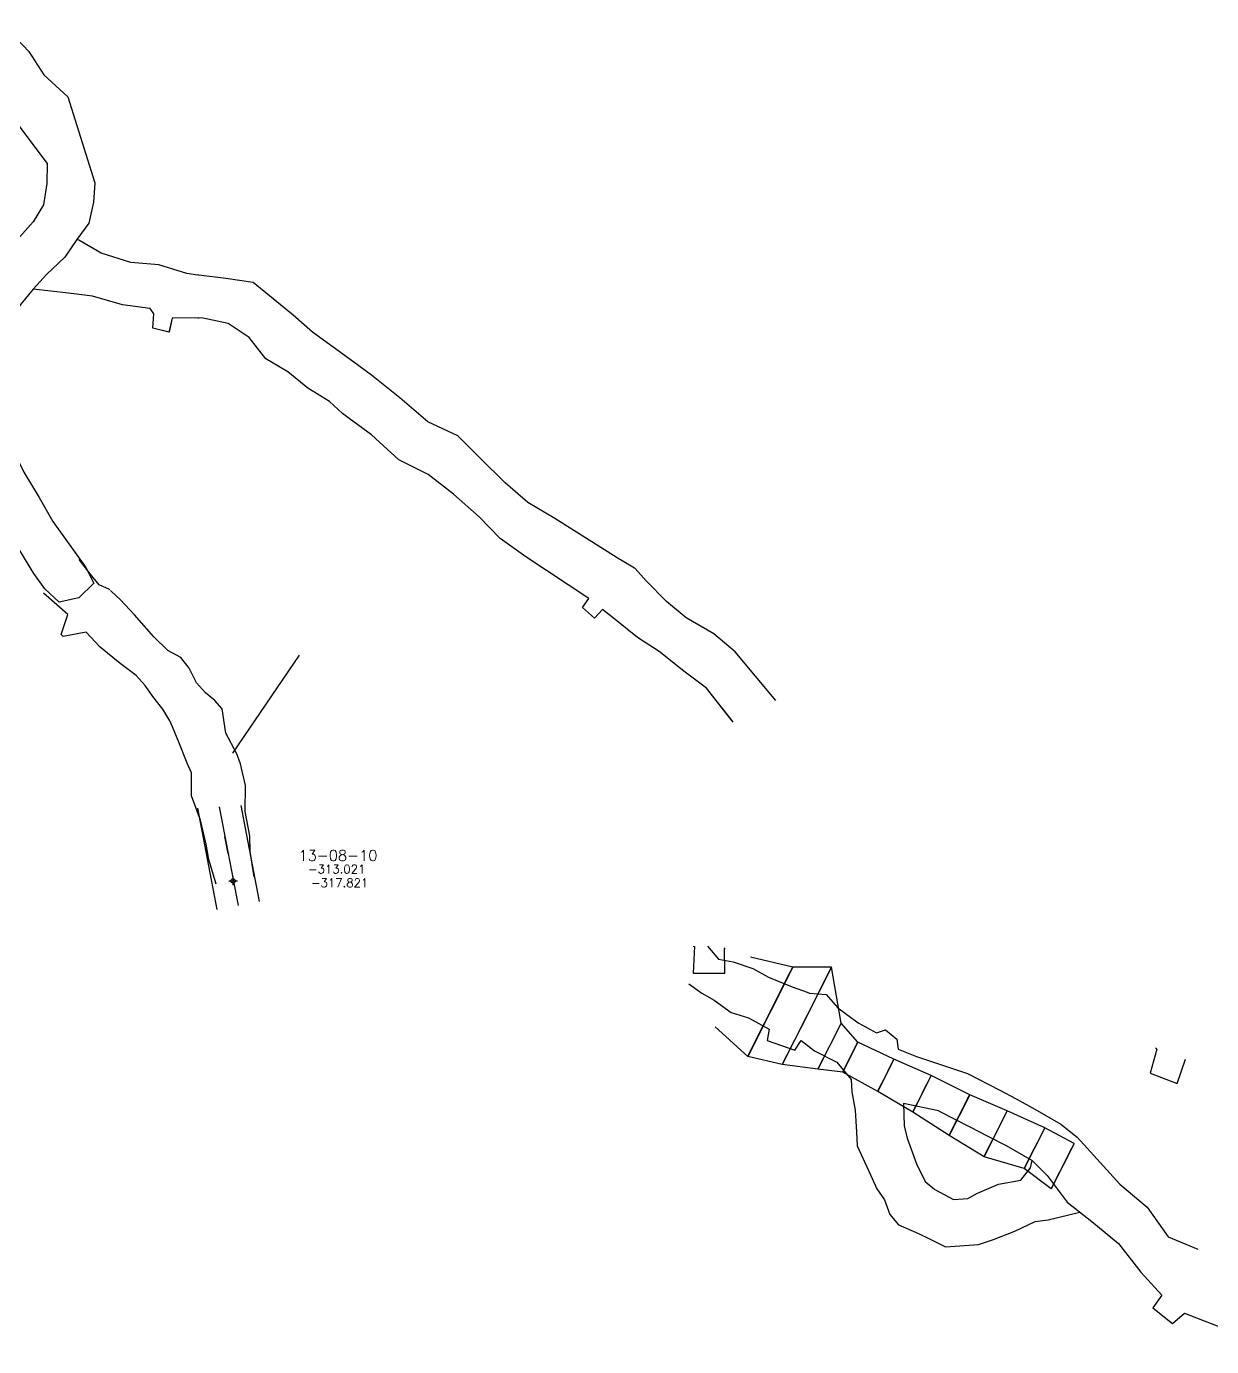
# Model space of a CAD drawing. Extents: x 9357 to 21428, y 9501 to 100038.
# Drawn here: x 10526 to 10664.2, y 9955.3 to 10109.2 of the extents above; entities that cross this region are included whole.
import ezdxf
from ezdxf.enums import TextEntityAlignment as Align

# ---------------------------------------------------------------- set-up
doc = ezdxf.new("R2010")
doc.units = 0
doc.header["$LTSCALE"] = 1.25
doc.header["$MEASUREMENT"] = 0
doc.header["$PDMODE"] = 34
doc.header["$PDSIZE"] = 0.5
doc.layers.get('0').update_dxf_attribs({"linetype": 'CONTINUOUS'})
for name, color, linetype in [('ABAJO', 7, 'CONTINUOUS'), ('ARRIBA', 7, 'CONTINUOUS'), ('F-340-7756-E', 241, 'CONTINUOUS'), ('R-270-8326-SW-SCR', 220, 'CONTINUOUS'), ('SEC', 7, 'CONTINUOUS')]:
    doc.layers.add(name, color=color, linetype=linetype)
doc.styles.add('ROMAND', font='romand.shx')
doc.styles.add('ROMANS', font='romans')

# ---------------------------------------------------------------- blocks, each defined once
blk = doc.blocks.new('F2')
blk.add_point((0, 0))
at = {"style": 'ROMAND'}
for tag, height, p in [('NOMBRE', 1.25, (0.2, 6.62)), ('CIELO', 1, (0.14, 4.62)), ('PISO', 1, (0.14, 3.25))]:
    blk.add_attdef(tag, text='', height=height, dxfattribs=at).set_placement(p, align=Align.CENTER)
at = {"style": 'ROMANS', "flags": 1}
for tag, p in [('MINA', (-0.07, -3.26)), ('LOCALIZACION', (-0.07, -4.93)), ('ESTRUCTURA', (-0.07, -6.62)), ('NIVEL', (-0.07, -8.29)), ('OBRA', (-0.07, -10.12)), ('FECHA', (-0.07, -11.79)), ('ATRAS', (-0.07, -13.48)), ('TOPOGRAFO', (2.67, -15.3))]:
    blk.add_attdef(tag, text='', height=1.25, dxfattribs=at).set_placement(p, align=Align.CENTER)

msp = doc.modelspace()

# ---------------------------------------------------------------- linework, layer by layer
at = {"color": 11}
for points in [[(10546.01, 10075.19), (10546.15, 10075.19)], [(10603.78, 10001.97), (10603.93, 10001.92), (10603.79, 9998.84), (10607.45, 9998.82), (10607.43, 10001.66), (10607.51, 10001.77)], [(10657.7, 9990.1), (10657.86, 9989.97), (10657.05, 9987.17), (10660.2, 9985.97), (10661.19, 9988.81)]]:
    msp.add_lwpolyline(points, dxfattribs=at)
at = {"color": 2}
for points, elevation in [([(10532.41, 10042.85), (10532.41, 10042.85)], -308.18), ([(10549.54, 10012.77), (10549.16, 10014.77)], -309.95)]:
    msp.add_lwpolyline(points, dxfattribs=dict(at, elevation=elevation))
at = {"color": 11}
for points, elevation in [([(10557.83, 10035.9), (10550.04, 10024.46)], -308.18), ([(10646.23, 9973.5), (10646.23, 9973.5)], -273.94)]:
    msp.add_lwpolyline(points, dxfattribs=dict(at, elevation=elevation))
at = {"color": 3}
for points in [[(10545.99, 10018.07), (10548.24, 10006.23)], [(10551.02, 10018.36), (10553.16, 10007.17)]]:
    msp.add_lwpolyline(points, dxfattribs=at)
at = {"color": 1, "elevation": -310.5}
msp.add_lwpolyline([(10548.51, 10018.21), (10550.7, 10006.7)], dxfattribs=at)
at = {"layer": 'ABAJO', "color": 5}
for points in [[(10648.2, 9978.95, -282.17), (10644.77, 9980.79, -282.32), (10640.39, 9982.78, -282.38), (10636.02, 9984.65, -282.54), (10631.54, 9986.91, -282.8), (10627.18, 9988.78, -282.85), (10622.98, 9990.79, -283.11), (10621.04, 9993, -283.14), (10619.9, 9999.51, -283.19), (10615.4, 9999.54, -283.24), (10610.45, 10000.7, -283.5)], [(10645.54, 9973.68, -282.17), (10642.38, 9976.06, -282.32), (10637.69, 9977.42, -282.38), (10633.63, 9979.92, -282.54), (10629.37, 9982.63, -282.8), (10625.29, 9985.03, -282.85), (10621.22, 9987.3, -283.11), (10618.33, 9987.64, -283.14), (10614.17, 9988.17, -283.19), (10610.13, 9989.1, -283.24), (10606.35, 9992.57, -283.5)]]:
    msp.add_polyline3d(points, dxfattribs=at)
at = {"layer": 'ARRIBA', "color": 5}
for points in [[(10648.2, 9978.95, -278.57), (10644.77, 9980.79, -279.02), (10640.39, 9982.78, -279.28), (10636.02, 9984.65, -278.14), (10631.54, 9986.91, -278.5), (10627.18, 9988.78, -279.15), (10622.98, 9990.79, -278.71), (10621.04, 9993, -278.34), (10619.9, 9999.51, -280.09), (10615.4, 9999.54, -279.94), (10610.45, 10000.7, -281)], [(10645.54, 9973.68, -278.57), (10642.38, 9976.06, -279.02), (10637.69, 9977.42, -279.28), (10633.63, 9979.92, -278.14), (10629.37, 9982.63, -278.5), (10625.29, 9985.03, -279.15), (10621.22, 9987.3, -278.71), (10618.33, 9987.64, -278.34), (10614.17, 9988.17, -280.09), (10610.13, 9989.1, -279.94), (10606.35, 9992.57, -281)]]:
    msp.add_polyline3d(points, dxfattribs=at)
at = {"layer": 'F-340-7756-E', "color": 11}
for points in [[(10605.44, 10001.97, -270.85), (10606.74, 10000.44, -270.73), (10608.45, 10000.16, -270.71), (10610.74, 9999.37, -270.98), (10612.56, 9998.36, -271.16)], [(10605.44, 10001.97, -274.95), (10606.74, 10000.44, -274.93), (10608.45, 10000.16, -274.91), (10610.74, 9999.37, -274.88), (10612.56, 9998.36, -274.86)], [(10603.27, 9997.58, -270.85), (10604.8, 9996.49, -270.73), (10606.24, 9995.67, -270.71), (10608.22, 9994.25, -270.98), (10610.22, 9993.61, -271.16)], [(10603.27, 9997.58, -274.95), (10604.8, 9996.49, -274.93), (10606.24, 9995.67, -274.91), (10608.22, 9994.25, -274.88), (10610.22, 9993.61, -274.86)], [(10612.56, 9998.36, -271.16), (10612.56, 9998.36, -271.16), (10615.33, 9997.23, -270.77), (10617.06, 9996.62, -270.89), (10617.33, 9996.48, -270.87), (10619.3, 9996.32, -271.09), (10620.65, 9994.78, -270.9), (10623.03, 9993.03, -271.16), (10625.16, 9991.86, -271.24), (10626.19, 9992.21, -271.13)], [(10612.56, 9998.36, -274.86), (10612.56, 9998.36, -274.86), (10615.33, 9997.23, -274.97), (10617.06, 9996.62, -274.89), (10617.33, 9996.48, -274.87), (10619.3, 9996.32, -274.79), (10620.65, 9994.78, -274.7), (10623.03, 9993.03, -274.56), (10625.16, 9991.86, -274.44), (10626.19, 9992.21, -274.4)], [(10610.22, 9993.61, -271.16), (10610.22, 9993.61, -271.16), (10612.65, 9992.31, -270.77), (10612.42, 9990.99, -270.89), (10615.62, 9989.84, -270.87), (10616.37, 9990.96, -271.09), (10617.91, 9989.78, -270.9), (10620.54, 9988.46, -271.16), (10622.19, 9986.42, -271.24), (10622.27, 9985.01, -271.13)], [(10610.22, 9993.61, -274.86), (10610.22, 9993.61, -274.86), (10612.65, 9992.31, -274.97), (10612.42, 9990.99, -274.89), (10615.62, 9989.84, -274.87), (10616.37, 9990.96, -274.79), (10617.91, 9989.78, -274.7), (10620.54, 9988.46, -274.56), (10622.19, 9986.42, -274.44), (10622.27, 9985.01, -274.4)], [(10626.19, 9992.21, -274.4), (10627.51, 9991.14, -274.84), (10627.67, 9989.97, -274.87), (10629.8, 9989.12, -274.7), (10635.77, 9987.12, -272.51)], [(10626.19, 9992.21, -271.13), (10627.51, 9991.14, -271.24), (10627.67, 9989.97, -271.07), (10629.8, 9989.12, -270.4), (10635.77, 9987.12, -269.01)], [(10635.77, 9987.12, -269.01), (10639.52, 9985.19, -269.15), (10641.44, 9984.19, -269.23), (10643.63, 9982.97, -269.12), (10646.66, 9981.23, -269.24), (10648.57, 9979.72, -269.23), (10651.22, 9976.77, -269.36), (10653.54, 9974.23, -269.39), (10656.7, 9971.55, -269.44), (10659.18, 9968.08, -269.18), (10662.61, 9966.65, -268.91), (10662.61, 9966.65, -268.91), (10662.61, 9966.65, -268.91), (10662.61, 9966.65, -268.91)], [(10635.77, 9987.12, -272.51), (10639.52, 9985.19, -272.55), (10641.44, 9984.19, -272.53), (10643.63, 9982.97, -272.62), (10646.66, 9981.23, -272.94), (10648.57, 9979.72, -272.93), (10651.22, 9976.77, -273.16), (10653.54, 9974.23, -273.09), (10656.7, 9971.55, -273.04), (10659.18, 9968.08, -273.18), (10662.61, 9966.65, -273.31), (10662.61, 9966.65, -273.31), (10662.61, 9966.65, -273.31), (10662.61, 9966.65, -273.31)], [(10622.27, 9985.01, -274.4), (10622.27, 9985.01, -274.4), (10622.67, 9982.86, -274.49), (10622.82, 9980.29, -274.14)], [(10622.27, 9985.01, -271.13), (10622.27, 9985.01, -271.13), (10622.67, 9982.86, -269.99), (10622.82, 9980.29, -270.24)], [(10632.37, 9982.79, -272.51), (10632.37, 9982.79, -272.51), (10632.37, 9982.79, -272.51), (10628.32, 9983.62, -274.49), (10628.37, 9981.03, -274.14)], [(10632.37, 9982.79, -269.01), (10632.37, 9982.79, -269.01), (10632.37, 9982.79, -269.01), (10628.32, 9983.62, -269.99), (10628.37, 9981.03, -270.24)], [(10632.37, 9982.79, -269.01), (10636.12, 9980.87, -269.15), (10638.04, 9979.86, -269.23), (10640.29, 9978.73, -269.12), (10643.32, 9976.98, -269.24), (10645.05, 9975.24, -269.23), (10647.37, 9972.14, -269.36), (10650.26, 9969.87, -269.39), (10653.36, 9967.31, -269.44), (10655.96, 9963.99, -269.18), (10658.41, 9961.3, -268.91), (10657.36, 9959.8, -268.87), (10659.66, 9958, -268.88), (10661.08, 9959.2, -269.14)], [(10632.37, 9982.79, -272.51), (10636.12, 9980.87, -272.55), (10638.04, 9979.86, -272.53), (10640.29, 9978.73, -272.62), (10643.32, 9976.98, -272.94), (10645.05, 9975.24, -272.93), (10647.37, 9972.14, -273.16), (10650.26, 9969.87, -273.09), (10653.36, 9967.31, -273.04), (10655.96, 9963.99, -273.18), (10658.41, 9961.3, -273.31), (10657.36, 9959.8, -273.37), (10659.66, 9958, -273.38), (10661.08, 9959.2, -273.43)], [(10628.37, 9981.03, -270.24), (10628.73, 9979.59, -270.37), (10629.8, 9976.6, -270.27), (10630.83, 9974.53, -270.33), (10631.97, 9973.62, -270.25), (10631.97, 9973.62, -270.25)], [(10628.37, 9981.03, -274.14), (10628.73, 9979.59, -274.17), (10629.8, 9976.6, -274.07), (10630.83, 9974.53, -274.03), (10631.97, 9973.62, -274.15), (10631.97, 9973.62, -274.15)], [(10622.82, 9980.29, -270.24), (10622.9, 9978.7, -270.37), (10624.27, 9975.74, -270.27), (10625.19, 9973.67, -270.33), (10626.09, 9972.41, -271.04), (10626.69, 9970.68, -271)], [(10622.82, 9980.29, -274.14), (10622.9, 9978.7, -274.17), (10624.27, 9975.74, -274.07), (10625.19, 9973.67, -274.03), (10626.09, 9972.41, -274.14), (10626.69, 9970.68, -274.03)], [(10636.94, 9973.18, -269.84), (10636.94, 9973.18, -269.84), (10639.39, 9974.23, -269.81), (10641.99, 9974.69, -269.4), (10643.1, 9976.13, -269.17), (10643.32, 9976.98, -269.24)], [(10636.94, 9973.18, -274.14), (10636.94, 9973.18, -274.14), (10639.39, 9974.23, -273.71), (10641.99, 9974.69, -273.4), (10643.1, 9976.13, -273.27), (10643.32, 9976.98, -272.94)], [(10631.97, 9973.62, -270.25), (10631.97, 9973.62, -270.25), (10631.97, 9973.62, -270.25), (10631.97, 9973.62, -270.25), (10634.13, 9972.44, -270.21), (10635.82, 9972.56, -269.98), (10636.94, 9973.18, -269.84)], [(10631.97, 9973.62, -274.15), (10631.97, 9973.62, -274.15), (10631.97, 9973.62, -274.15), (10631.97, 9973.62, -274.15), (10634.13, 9972.44, -274.11), (10635.82, 9972.56, -274.08), (10636.94, 9973.18, -274.14)], [(10626.69, 9970.68, -271), (10627.7, 9969.49, -270.51), (10629.69, 9968.64, -269.98), (10631.01, 9968.01, -270.25), (10633.18, 9966.92, -270.21), (10634.87, 9967.04, -269.98), (10637.04, 9967.18, -269.85)], [(10626.69, 9970.68, -274.03), (10627.7, 9969.49, -274.11), (10629.69, 9968.64, -274.08), (10631.01, 9968.01, -274.15), (10633.18, 9966.92, -274.11), (10634.87, 9967.04, -274.08), (10637.04, 9967.18, -273.85)], [(10637.04, 9967.18, -269.85), (10638.79, 9967.79, -269.84), (10641.27, 9968.74, -269.81), (10643.64, 9969.87, -269.4), (10645.18, 9970.08, -269.17), (10648.88, 9970.96, -269.2)], [(10637.04, 9967.18, -273.85), (10638.79, 9967.79, -274.14), (10641.27, 9968.74, -273.71), (10643.64, 9969.87, -273.4), (10645.18, 9970.08, -273.27), (10648.88, 9970.96, -273.2)], [(10661.08, 9959.2, -269.14), (10661.08, 9959.2, -269.14), (10663.15, 9958.36, -269.44), (10665.89, 9957.32, -269.6), (10669.91, 9956.34, -269.66), (10672.43, 9955.71, -269.43), (10674.94, 9955.3, -268.5)], [(10661.08, 9959.2, -273.43), (10661.08, 9959.2, -273.43), (10663.15, 9958.36, -273.44), (10665.89, 9957.32, -273.4), (10669.91, 9956.34, -273.46), (10672.43, 9955.71, -273.53), (10674.94, 9955.3, -273.3)]]:
    msp.add_polyline3d(points, dxfattribs=at)
at = {"layer": 'R-270-8326-SW-SCR', "elevation": -308.55}
msp.add_lwpolyline([(10540.87, 10038.01), (10538.62, 10040.6)], dxfattribs=at)
at = {"layer": 'R-270-8326-SW-SCR'}
for points in [[(10523.23, 10109.17, -273.18), (10524.85, 10107.78, -271.92), (10526.32, 10106.25, -272.22), (10528.07, 10103.52, -272.15), (10530.86, 10100.97, -271.24)], [(10523.23, 10109.17, -277.8), (10524.85, 10107.78, -277.42), (10526.32, 10106.25, -277.02), (10528.07, 10103.52, -276.55), (10530.86, 10100.97, -276.04)], [(10530.86, 10100.97, -276.04), (10534.01, 10090.93, -275.23), (10533.86, 10088.67, -275), (10533.3, 10086.23, -274.32), (10531.89, 10084.33, -273.97), (10530.51, 10082.27, -273.5), (10528.36, 10080.25, -272.99), (10528.36, 10080.25, -272.99)], [(10530.86, 10100.97, -271.24), (10534.01, 10090.93, -271.53), (10533.86, 10088.67, -271.1), (10533.3, 10086.23, -270.72), (10531.89, 10084.33, -269.97), (10530.51, 10082.27, -269.4), (10528.36, 10080.25, -269.29), (10528.36, 10080.25, -269.29)], [(10524.92, 10097.88, -276.04), (10528.45, 10093.18, -275.23), (10528.39, 10090.88, -275), (10528.02, 10088.37, -274.32), (10526.79, 10086.39, -273.97), (10525.24, 10084.66, -272.99), (10525.24, 10084.66, -272.99)], [(10524.92, 10097.88, -271.24), (10528.45, 10093.18, -271.53), (10528.39, 10090.88, -271.1), (10528.02, 10088.37, -270.72), (10526.79, 10086.39, -269.97), (10525.24, 10084.66, -269.29), (10525.24, 10084.66, -269.29)], [(10528.36, 10080.25, -269.29), (10526.79, 10078.53, -268.85), (10525.36, 10076.78, -268.53), (10523.89, 10074.76, -267.47), (10516.58, 10074.12, -267.38)], [(10528.36, 10080.25, -272.99), (10526.79, 10078.53, -272.65), (10525.36, 10076.78, -272.33), (10523.89, 10074.76, -272.07), (10516.58, 10074.12, -271.42)], [(10519.21, 10066.88, -303.65), (10520.96, 10065.37, -303.78), (10522.42, 10064.05, -303.86), (10523.34, 10062.15, -303.95), (10524.49, 10059.76, -304.14), (10525.71, 10057.2, -304.91), (10527.49, 10054.26, -305.82), (10529.1, 10051.47, -306.2), (10532.96, 10046.11, -307.62), (10533.87, 10044.28, -307.62), (10532.13, 10042.57, -307.62), (10529.83, 10042.05, -307.62), (10528.18, 10043.6, -307.61), (10526.9, 10045.41, -307.12), (10526.44, 10046.11, -306.78), (10523.7, 10050.65, -305.99), (10522.85, 10051.37, -305.82), (10522.15, 10053.47, -305.45), (10520.97, 10054.71, -304.56), (10519.94, 10057.26, -304.22), (10519.01, 10058.57, -303.96), (10518.04, 10060.31, -303.88), (10517.06, 10061.66, -303.81), (10514.04, 10064.04, -303.58)], [(10519.21, 10066.88, -307.76), (10520.96, 10065.37, -307.75), (10522.42, 10064.05, -307.97), (10523.34, 10062.15, -308.2), (10524.49, 10059.76, -308.61), (10525.71, 10057.2, -309.14), (10527.49, 10054.26, -309.86), (10529.1, 10051.47, -310.61), (10532.96, 10046.11, -311.52), (10533.87, 10044.28, -311.73), (10532.13, 10042.57, -311.73), (10529.83, 10042.05, -311.73), (10528.18, 10043.6, -311.49), (10526.9, 10045.41, -311.21), (10526.44, 10046.11, -311.11), (10523.7, 10050.65, -310.09), (10522.85, 10051.37, -309.84), (10522.15, 10053.47, -309.33), (10520.97, 10054.71, -309.02), (10519.94, 10057.26, -308.56), (10519.01, 10058.57, -308.28), (10518.04, 10060.31, -308.05), (10517.06, 10061.66, -307.86), (10514.04, 10064.04, -307.72)], [(10535.76, 10043.49, -311.96), (10535.7, 10043.56, -311.95), (10534.52, 10044.08, -311.87), (10533.44, 10045.37, -311.71), (10532.16, 10047.02, -311.5)], [(10535.76, 10043.49, -308.26), (10535.7, 10043.56, -308.25), (10534.52, 10044.08, -308.27), (10533.44, 10045.37, -308.01), (10532.16, 10047.02, -307.4)], [(10536.94, 10034.92, -308.55), (10534.61, 10036.83, -308.28), (10532.98, 10038.56, -308.02), (10530.29, 10038.06, -308.29), (10530.09, 10038.28, -308.25), (10530.84, 10040.62, -308.27), (10529.58, 10041.74, -308.01), (10528.01, 10043.11, -307.4)], [(10536.94, 10034.92, -312.65), (10534.61, 10036.83, -312.38), (10532.98, 10038.56, -312.22), (10530.29, 10038.06, -311.99), (10530.09, 10038.28, -311.95), (10530.84, 10040.62, -311.87), (10529.58, 10041.74, -311.71), (10528.01, 10043.11, -311.5)], [(10540.87, 10038.01, -312.65), (10538.62, 10040.6, -312.38), (10536.99, 10042.33, -312.22), (10535.9, 10043.34, -311.99), (10535.81, 10043.43, -311.97)], [(10538.62, 10040.6, -308.21), (10538.62, 10040.6, -308.21), (10536.99, 10042.33, -308.02), (10535.9, 10043.34, -308.29), (10535.81, 10043.43, -308.27)], [(10548.85, 10029.64, -309.93), (10548.85, 10029.64, -309.93), (10547.98, 10030.61, -309.41), (10546.89, 10031.51, -309.45), (10545.84, 10032.68, -309.34), (10545, 10034.39, -309.18), (10544.03, 10035.62, -308.58), (10542.51, 10036.43, -308.58), (10540.87, 10038.01, -308.55)], [(10548.85, 10029.64, -314.63), (10548.85, 10029.64, -314.63), (10547.98, 10030.61, -314.81), (10546.89, 10031.51, -314.65), (10545.84, 10032.68, -314.24), (10545, 10034.39, -313.78), (10544.03, 10035.62, -313.48), (10542.51, 10036.43, -313.18), (10540.87, 10038.01, -312.65)], [(10543.05, 10027.52, -310.1), (10543.05, 10027.52, -310.1), (10543.05, 10027.52, -310.1), (10542.73, 10028.23, -309.45), (10541.91, 10029.58, -309.34), (10540.76, 10031.05, -309.18), (10539.86, 10032.34, -308.58), (10538.81, 10033.52, -308.58), (10536.94, 10034.92, -308.55)], [(10543.05, 10027.52, -314.9), (10543.05, 10027.52, -314.9), (10543.05, 10027.52, -314.9), (10542.73, 10028.23, -314.65), (10541.91, 10029.58, -314.24), (10540.76, 10031.05, -313.78), (10539.86, 10032.34, -313.48), (10538.81, 10033.52, -313.18), (10536.94, 10034.92, -312.65)], [(10552.58, 10010.04, -313.02), (10552.12, 10012.99, -312.71), (10552.08, 10014.81, -312.49), (10551.54, 10017.66, -311.99), (10551.57, 10020.71, -311.18), (10550.98, 10023.24, -310.8), (10550.56, 10024.38, -310.52), (10549.29, 10026.78, -309.94), (10548.85, 10029.64, -309.93), (10548.85, 10029.64, -309.93)], [(10552.58, 10010.04, -317.82), (10552.12, 10012.99, -317.91), (10552.08, 10014.81, -317.39), (10551.54, 10017.66, -316.59), (10551.57, 10020.71, -315.88), (10550.98, 10023.24, -315.6), (10550.56, 10024.38, -315.42), (10549.29, 10026.78, -315.14), (10548.85, 10029.64, -314.63), (10548.85, 10029.64, -314.63)], [(10548.16, 10009.2, -317.82), (10547.3, 10012.08, -317.91), (10546.97, 10013.84, -317.39), (10546.33, 10016.67, -316.59), (10545.28, 10019.51, -315.88), (10545.29, 10022.16, -315.6), (10544.77, 10023.28, -315.42), (10543.79, 10025.73, -315.14), (10543.05, 10027.52, -314.9)], [(10548.16, 10009.2, -313.02), (10547.3, 10012.08, -312.71), (10546.97, 10013.84, -312.49), (10546.33, 10016.67, -311.99), (10545.28, 10019.51, -311.18), (10545.29, 10022.16, -310.8), (10544.77, 10023.28, -310.52), (10543.79, 10025.73, -309.94), (10543.05, 10027.52, -310.1)]]:
    msp.add_polyline3d(points, dxfattribs=at)
at = {"layer": 'R-270-8326-SW-SCR', "color": 6}
for points in [[(10544.73, 10080.36, -271.08), (10544.73, 10080.36, -271.08), (10544.73, 10080.36, -271.08), (10541.47, 10081.39, -270.64), (10538.19, 10081.64, -269.59), (10534.73, 10082.73, -269.38), (10532.14, 10084.27, -269.21), (10531.89, 10084.33, -269.97)], [(10544.73, 10080.36, -275.68), (10544.73, 10080.36, -275.68), (10544.73, 10080.36, -275.68), (10541.47, 10081.39, -274.84), (10538.19, 10081.64, -274.39), (10534.73, 10082.73, -273.88), (10532.14, 10084.27, -273.51), (10531.89, 10084.33, -273.97)], [(10566.27, 10068.51, -274.4), (10564.21, 10070.04, -274.17), (10561.79, 10071.78, -273.86), (10559.37, 10073.52, -273.06), (10557.11, 10075.51, -273.26), (10554.79, 10077.41, -273.15), (10552.48, 10079.32, -271.95), (10549.26, 10079.78, -272.05), (10546.14, 10080.19, -271.26), (10546, 10080.16, -271.24), (10544.73, 10080.36, -271.08), (10544.73, 10080.36, -271.08)], [(10566.27, 10068.51, -279), (10564.21, 10070.04, -278.77), (10561.79, 10071.78, -278.56), (10559.37, 10073.52, -278.16), (10557.11, 10075.51, -277.66), (10554.79, 10077.41, -277.25), (10552.48, 10079.32, -276.75), (10549.26, 10079.78, -276.35), (10546.14, 10080.19, -275.96), (10546, 10080.16, -275.94), (10544.73, 10080.36, -275.68), (10544.73, 10080.36, -275.68)], [(10540.89, 10075.68, -271.52), (10540.89, 10075.68, -271.52), (10540.89, 10075.68, -271.52), (10540.45, 10076.29, -270.64), (10537.21, 10076.73, -269.59), (10533.73, 10077.73, -269.38), (10530.91, 10078.09, -269.21), (10526.79, 10078.53, -268.85)], [(10540.89, 10075.68, -275.47), (10540.89, 10075.68, -275.47), (10540.89, 10075.68, -275.47), (10540.45, 10076.29, -274.84), (10537.21, 10076.73, -274.39), (10533.73, 10077.73, -273.88), (10530.91, 10078.09, -273.51), (10526.79, 10078.53, -272.65)], [(10562.87, 10064.05, -274.4), (10561.37, 10065.45, -274.17), (10558.84, 10067.02, -273.86), (10556.52, 10068.93, -273.06), (10553.95, 10070.41, -273.26), (10552, 10072.91, -273.15), (10549.53, 10074.56, -271.95), (10546.42, 10075.19, -272.05), (10543.03, 10075.18, -271.26), (10542.65, 10073.54, -271.24), (10540.77, 10073.99, -271.08), (10540.89, 10075.68, -271.52)], [(10562.87, 10064.05, -279), (10561.37, 10065.45, -278.77), (10558.84, 10067.02, -278.56), (10556.52, 10068.93, -278.16), (10553.95, 10070.41, -277.66), (10552, 10072.91, -277.25), (10549.53, 10074.56, -276.75), (10546.42, 10075.19, -276.35), (10543.03, 10075.18, -275.96), (10542.64, 10073.53, -275.94), (10540.77, 10073.99, -275.68), (10540.89, 10075.68, -275.47)], [(10595.22, 10047.04, -280.04), (10587.65, 10051.81, -278.34), (10587.65, 10051.81, -278.34), (10584.5, 10053.7, -278.2), (10581.85, 10055.98, -277.18), (10578.98, 10058.8, -276.78), (10576.32, 10061.46, -276.43), (10572.85, 10063.1, -275.87), (10569.56, 10065.87, -274.73), (10567.04, 10067.92, -274.54), (10566.27, 10068.51, -274.4)], [(10595.22, 10047.04, -284.54), (10587.65, 10051.81, -282.84), (10587.65, 10051.81, -282.84), (10584.5, 10053.7, -282.4), (10581.85, 10055.98, -281.98), (10578.98, 10058.8, -281.48), (10576.32, 10061.46, -280.83), (10572.85, 10063.1, -280.27), (10569.56, 10065.87, -279.73), (10567.04, 10067.92, -279.14), (10566.27, 10068.51, -279)], [(10591.59, 10042.51, -280.04), (10584.25, 10047.35, -278.34), (10584.25, 10047.35, -278.34), (10581.28, 10049.49, -278.2), (10578.81, 10052.01, -277.18), (10575.82, 10054.67, -276.78), (10572.86, 10056.93, -276.43), (10569.45, 10058.65, -275.87), (10566.28, 10061.58, -274.73), (10563.64, 10063.47, -274.54), (10562.87, 10064.05, -274.4)], [(10591.59, 10042.51, -284.54), (10584.25, 10047.35, -282.84), (10584.25, 10047.35, -282.84), (10581.28, 10049.49, -282.4), (10578.81, 10052.01, -281.98), (10575.82, 10054.67, -281.48), (10572.86, 10056.93, -280.83), (10569.45, 10058.65, -280.27), (10566.28, 10061.58, -279.73), (10563.64, 10063.47, -279.14), (10562.87, 10064.05, -279)], [(10613.43, 10030.59, -283.36), (10608.69, 10036.26, -282.32), (10606.19, 10038.39, -282.11), (10602.94, 10040.22, -281.44), (10600.67, 10042.16, -281.28), (10598.3, 10044.57, -280.86), (10597.02, 10045.98, -280.67), (10596.95, 10046.04, -280.65), (10595.29, 10046.98, -280.05), (10595.22, 10047.04, -280.04)], [(10613.41, 10030.61, -287.36), (10608.69, 10036.26, -287.02), (10606.19, 10038.39, -286.41), (10602.94, 10040.22, -285.84), (10600.67, 10042.16, -285.48), (10598.3, 10044.57, -285.06), (10597.02, 10045.98, -284.77), (10596.95, 10046.04, -284.75), (10595.29, 10046.98, -284.56), (10595.22, 10047.04, -284.54)], [(10608.42, 10028.08, -283.36), (10605.31, 10032.04, -282.32), (10602.69, 10034.01, -282.11), (10599.81, 10036.32, -281.44), (10597.29, 10037.95, -281.28), (10594.68, 10040.04, -280.86), (10593.21, 10041.21, -280.67), (10592.26, 10040.18, -280.65), (10590.86, 10041.43, -280.05), (10591.59, 10042.51, -280.04)], [(10608.41, 10028.16, -287.36), (10605.31, 10032.04, -287.02), (10602.69, 10034.01, -286.41), (10599.81, 10036.32, -285.84), (10597.29, 10037.95, -285.48), (10594.68, 10040.04, -285.06), (10593.21, 10041.21, -284.77), (10592.26, 10040.18, -284.75), (10590.86, 10041.43, -284.56), (10591.59, 10042.51, -284.54)]]:
    msp.add_polyline3d(points, dxfattribs=at)
at = {"layer": 'SEC', "color": 5}
for points in [[(10615.4, 9999.54, -283.24), (10610.13, 9989.1, -283.24), (10610.13, 9989.1, -281.33), (10610.65, 9990.14, -280.36), (10612.1, 9993.01, -279.94), (10613.42, 9995.62, -279.94), (10614.87, 9998.5, -280.36), (10615.4, 9999.54, -281.33), (10615.4, 9999.54, -283.24)], [(10619.9, 9999.51, -283.19), (10614.17, 9988.17, -283.19), (10614.17, 9988.17, -281.39), (10614.75, 9989.31, -280.48), (10616.32, 9992.42, -280.09), (10617.75, 9995.26, -280.09), (10619.33, 9998.38, -280.48), (10619.9, 9999.51, -281.39), (10619.9, 9999.51, -283.19)], [(10621.04, 9993, -283.14), (10618.33, 9987.64, -283.14), (10618.33, 9987.64, -280.36), (10618.6, 9988.18, -278.95), (10619.35, 9989.65, -278.34), (10620.02, 9990.99, -278.34), (10620.77, 9992.46, -278.95), (10621.04, 9993, -280.36), (10621.04, 9993, -283.14)], [(10622.98, 9990.79, -283.11), (10621.22, 9987.3, -283.11), (10621.22, 9987.3, -280.56), (10621.39, 9987.65, -279.26), (10621.88, 9988.61, -278.71), (10622.32, 9989.48, -278.71), (10622.8, 9990.44, -279.26), (10622.98, 9990.79, -280.56), (10622.98, 9990.79, -283.11)], [(10627.18, 9988.78, -282.85), (10625.29, 9985.03, -282.85), (10625.29, 9985.03, -280.71), (10625.48, 9985.4, -279.62), (10626, 9986.43, -279.15), (10626.47, 9987.37, -279.15), (10626.99, 9988.4, -279.62), (10627.18, 9988.78, -280.71), (10627.18, 9988.78, -282.85)], [(10631.54, 9986.91, -282.8), (10629.37, 9982.63, -282.8), (10629.37, 9982.63, -280.3), (10629.59, 9983.05, -279.04), (10630.19, 9984.23, -278.5), (10630.73, 9985.3, -278.5), (10631.32, 9986.48, -279.04), (10631.54, 9986.91, -280.3), (10631.54, 9986.91, -282.8)], [(10636.02, 9984.65, -282.54), (10633.63, 9979.92, -282.54), (10633.63, 9979.92, -279.98), (10633.87, 9980.39, -278.69), (10634.53, 9981.69, -278.14), (10635.12, 9982.87, -278.14), (10635.78, 9984.18, -278.69), (10636.02, 9984.65, -279.98), (10636.02, 9984.65, -282.54)], [(10640.39, 9982.78, -282.38), (10637.69, 9977.42, -282.38), (10637.69, 9977.42, -280.58), (10637.96, 9977.96, -279.67), (10638.7, 9979.43, -279.28), (10639.38, 9980.77, -279.28), (10640.12, 9982.24, -279.67), (10640.39, 9982.78, -280.58), (10640.39, 9982.78, -282.38)], [(10644.77, 9980.79, -282.32), (10642.38, 9976.06, -282.32), (10642.38, 9976.06, -280.41), (10642.62, 9976.53, -279.43), (10643.28, 9977.83, -279.02), (10643.87, 9979.02, -279.02), (10644.53, 9980.32, -279.43), (10644.77, 9980.79, -280.41), (10644.77, 9980.79, -282.32)], [(10648.2, 9978.95, -282.17), (10645.54, 9973.68, -282.17), (10645.54, 9973.68, -280.08), (10645.8, 9974.21, -279.03), (10646.53, 9975.66, -278.57), (10647.2, 9976.97, -278.57), (10647.93, 9978.42, -279.03), (10648.2, 9978.95, -280.08), (10648.2, 9978.95, -282.17)]]:
    msp.add_polyline3d(points, dxfattribs=at)

# ---------------------------------------------------------------- block references
at = {"color": 2}
ref = msp.add_blockref('F2', (10550.12, 10009.57, -313.02), dxfattribs=at)
ref.add_attrib('NOMBRE', '13-08-10', dxfattribs={"height": 1.25, "style": 'ROMAND'}).set_placement((10562.35, 10011.91, -313.02), align=Align.CENTER)
ref.add_attrib('CIELO', '-313.021', dxfattribs={"height": 1, "style": 'ROMAND'}).set_placement((10562.2, 10010.45, -313.02), align=Align.CENTER)
ref.add_attrib('PISO', '-317.821', dxfattribs={"height": 1, "style": 'ROMAND'}).set_placement((10562.54, 10008.85, -313.02), align=Align.CENTER)

doc.saveas('drawing.dxf')
